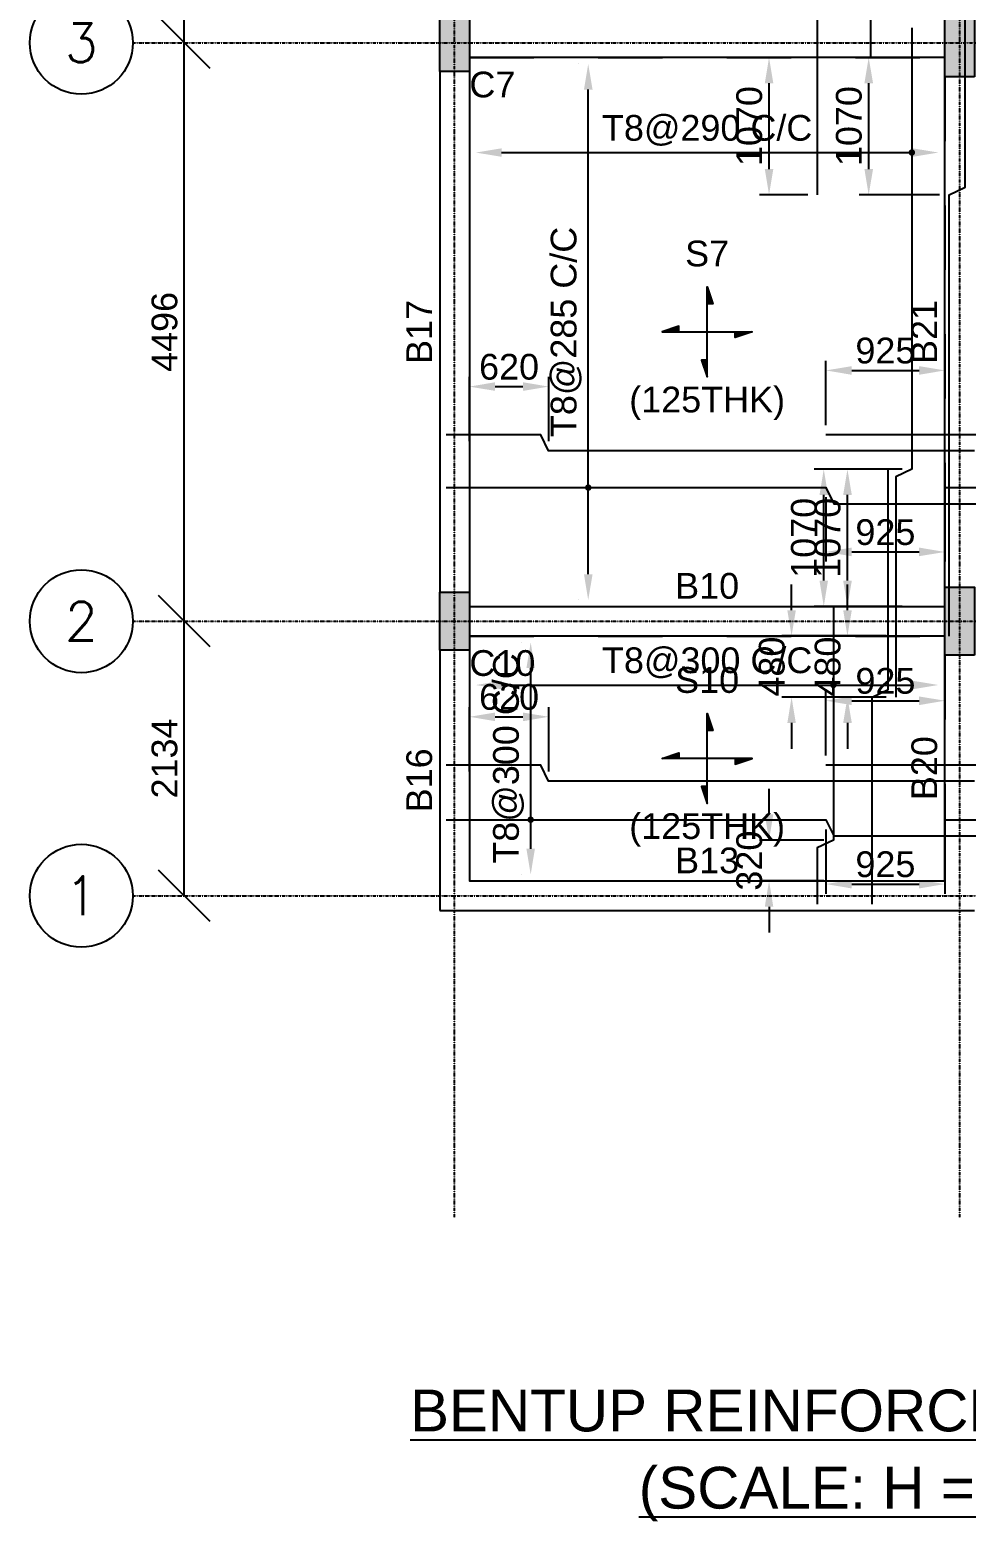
# Model space of a CAD drawing. Header units: inches. Extents: x -816171 to 9366335, y -450961 to 689132.
# Drawn here: x 8793272 to 8800546, y 253606 to 265196 of the extents above; entities that cross this region are included whole.
import ezdxf
from ezdxf.enums import TextEntityAlignment as Align

# ---------------------------------------------------------------- set-up
doc = ezdxf.new("R2010")
doc.units = ezdxf.units.IN
doc.header["$MEASUREMENT"] = 0
doc.linetypes.add('SCCenter', pattern=[1.2, 0.5, -0.3, 0.1, -0.3])
doc.linetypes.add('SCHidden', pattern=[1000, 500, -500])
for name, color, linetype in [('BarLabels', 31, 'Continuous'), ('Beam', 3, 'Continuous'), ('Beam Nos', 7, 'Continuous'), ('Column', 2, 'Continuous'), ('Column Nos', 7, 'Continuous'), ('Dimension', 31, 'Continuous'), ('Grid Line', 8, 'Continuous'), ('Label', 4, 'Continuous'), ('Plan Reinforcement', 4, 'Continuous'), ('Slab', 251, 'Continuous'), ('Slab Nos', 7, 'Continuous')]:
    doc.layers.add(name, color=color, linetype=linetype)
doc.styles.add('SC-BBS1', font='SansSerif')
doc.styles.add('SC-BBS2', font='SansSerif')
doc.styles.get("Standard").update_dxf_attribs({"font": 'txt.shx'})
doc.dimstyles.new('SCDim', dxfattribs={"dimtxt": 200, "dimasz": 200, "dimexe": 75, "dimexo": 75, "dimgap": 50, "dimtad": 1, "dimtoh": 1, "dimdec": 0, "dimzin": 0, "dimdsep": 46, "dimtxsty": 'SC-BBS2', "dimcen": 0.09, "dimclrd": 8, "dimclre": 8, "dimclrt": 31, "dimadec": 0, "dimazin": 0, "dimtfac": 1, "dimtdec": 0, "dimtix": 1, "dimtofl": 0, "dimtmove": 0, "dimatfit": 3, "dimfxl": 1, "dimtolj": 1, "dimtzin": 0, "dimarcsym": 0})
doc.dimstyles.new('SCGridlineDim', dxfattribs={"dimtxt": 200, "dimasz": 0.18, "dimexe": 75, "dimexo": 75, "dimgap": 50, "dimtad": 1, "dimtoh": 1, "dimdec": 0, "dimzin": 0, "dimdsep": 46, "dimtxsty": 'SC-BBS2', "dimtsz": 200, "dimcen": 0.09, "dimclrd": 8, "dimclre": 8, "dimclrt": 31, "dimadec": 0, "dimazin": 0, "dimtfac": 1, "dimtdec": 0, "dimtix": 1, "dimtofl": 0, "dimtmove": 0, "dimatfit": 3, "dimfxl": 1, "dimtolj": 1, "dimtzin": 0, "dimarcsym": 0})

# ---------------------------------------------------------------- blocks, each defined once
blk = doc.blocks.new('*D3261')
at = {"layer": 'DEFPOINTS', "color": 0, "transparency": 16777216}
for p in [(8799015, 264981), (8799390, 264981), (8799390, 263914)]:
    blk.add_point(p, dxfattribs=at)
at = {"layer": 'Dimension', "color": 8, "lineweight": -2, "transparency": 16777216}
for p, q in [((8799315, 264981), (8798940, 264981)), ((8799015, 264114), (8799015, 264781)), ((8799315, 263914), (8798940, 263914))]:
    blk.add_line(p, q, dxfattribs=at)
at = {"layer": 'Dimension', "color": 8, "transparency": 16777216}
for points in [[(8798982, 264781), (8799048, 264781), (8799015, 264981)], [(8798982, 264114), (8799048, 264114), (8799015, 263914)]]:
    blk.add_solid(points, dxfattribs=at)
at = {"layer": 'Dimension', "color": 31, "transparency": 16777216, "insert": (8798862, 264448), "char_height": 200, "attachment_point": 5, "rotation": 90, "style": 'SC-BBS2'}
blk.add_mtext('\\A1;1070', dxfattribs=at)
blk = doc.blocks.new('*D3206')
at = {"layer": 'DEFPOINTS', "color": 0, "transparency": 16777216}
for p in [(8799624, 261781), (8800124, 261781), (8800124, 260715)]:
    blk.add_point(p, dxfattribs=at)
at = {"layer": 'Dimension', "color": 8, "lineweight": -2, "transparency": 16777216}
for p, q in [((8800049, 261781), (8799549, 261781)), ((8799624, 260915), (8799624, 261581)), ((8800049, 260715), (8799549, 260715))]:
    blk.add_line(p, q, dxfattribs=at)
at = {"layer": 'Dimension', "color": 8, "transparency": 16777216}
for points in [[(8799591, 261581), (8799658, 261581), (8799624, 261781)], [(8799591, 260915), (8799658, 260915), (8799624, 260715)]]:
    blk.add_solid(points, dxfattribs=at)
at = {"layer": 'Dimension', "color": 31, "transparency": 16777216, "insert": (8799471, 261248), "char_height": 200, "attachment_point": 5, "rotation": 90, "style": 'SC-BBS2'}
blk.add_mtext('\\A1;1070', dxfattribs=at)
blk = doc.blocks.new('*D3207')
at = {"layer": 'DEFPOINTS', "color": 0, "transparency": 16777216}
for p in [(8799624, 260485), (8799999, 260485), (8799999, 260009)]:
    blk.add_point(p, dxfattribs=at)
at = {"layer": 'Dimension', "color": 8, "lineweight": -2, "transparency": 16777216}
for p, q in [((8799624, 260685), (8799624, 260885)), ((8799924, 260485), (8799549, 260485)), ((8799924, 260009), (8799549, 260009)), ((8799624, 259809), (8799624, 259609))]:
    blk.add_line(p, q, dxfattribs=at)
at = {"layer": 'Dimension', "color": 8, "transparency": 16777216}
for points in [[(8799591, 260685), (8799658, 260685), (8799624, 260485)], [(8799591, 259809), (8799658, 259809), (8799624, 260009)]]:
    blk.add_solid(points, dxfattribs=at)
at = {"layer": 'Dimension', "color": 31, "transparency": 16777216, "insert": (8799471, 260247), "char_height": 200, "attachment_point": 5, "rotation": 90, "style": 'SC-BBS2'}
blk.add_mtext('\\A1;480', dxfattribs=at)
blk = doc.blocks.new('*D3208')
at = {"layer": 'BarLabels', "color": 8, "lineweight": -2, "transparency": 16777216}
blk.add_line((8796937, 264242), (8800131, 264242), dxfattribs=at)
at = {"layer": 'BarLabels', "color": 8, "transparency": 16777216}
for points in [[(8796937, 264275), (8796937, 264209), (8796737, 264242)], [(8800131, 264275), (8800131, 264209), (8800331, 264242)]]:
    blk.add_solid(points, dxfattribs=at)
at = {"layer": 'DEFPOINTS', "color": 0, "transparency": 16777216}
for p in [(8796737, 264242), (8800331, 264242), (8800331, 264242)]:
    blk.add_point(p, dxfattribs=at)
at = {"layer": 'BarLabels', "color": 31, "transparency": 16777216, "insert": (8798534, 264414), "char_height": 200, "attachment_point": 5, "style": 'SC-BBS2'}
blk.add_mtext('\\A1;T8@290 C/C', dxfattribs=at)
blk = doc.blocks.new('*D3209')
at = {"layer": 'DEFPOINTS', "color": 0, "transparency": 16777216}
for p in [(8799789, 264981), (8800414, 264981), (8800414, 263914)]:
    blk.add_point(p, dxfattribs=at)
at = {"layer": 'Dimension', "color": 8, "lineweight": -2, "transparency": 16777216}
for p, q in [((8800339, 264981), (8799714, 264981)), ((8799789, 264114), (8799789, 264781)), ((8800339, 263914), (8799714, 263914))]:
    blk.add_line(p, q, dxfattribs=at)
at = {"layer": 'Dimension', "color": 8, "transparency": 16777216}
for points in [[(8799756, 264781), (8799823, 264781), (8799789, 264981)], [(8799756, 264114), (8799823, 264114), (8799789, 263914)]]:
    blk.add_solid(points, dxfattribs=at)
at = {"layer": 'Dimension', "color": 31, "transparency": 16777216, "insert": (8799636, 264448), "char_height": 200, "attachment_point": 5, "rotation": 90, "style": 'SC-BBS2'}
blk.add_mtext('\\A1;1070', dxfattribs=at)
blk = doc.blocks.new('*D3211')
at = {"layer": 'BarLabels', "color": 8, "lineweight": -2, "transparency": 16777216}
blk.add_line((8796937, 264242), (8800131, 264242), dxfattribs=at)
at = {"layer": 'BarLabels', "color": 8, "transparency": 16777216}
for points in [[(8796937, 264275), (8796937, 264209), (8796737, 264242)], [(8800131, 264275), (8800131, 264209), (8800331, 264242)]]:
    blk.add_solid(points, dxfattribs=at)
at = {"layer": 'DEFPOINTS', "color": 0, "transparency": 16777216}
for p in [(8796737, 264242), (8800331, 264242), (8800331, 264242)]:
    blk.add_point(p, dxfattribs=at)
at = {"layer": 'BarLabels', "color": 31, "transparency": 16777216, "insert": (8798534, 264414), "char_height": 200, "attachment_point": 5, "style": 'SC-BBS2'}
blk.add_mtext('\\A1;T8@290 C/C', dxfattribs=at)
blk = doc.blocks.new('*D3212')
at = {"layer": 'DEFPOINTS', "color": 0, "transparency": 16777216}
for p in [(8799457, 261638), (8800381, 261638), (8800381, 261138)]:
    blk.add_point(p, dxfattribs=at)
at = {"layer": 'Dimension', "color": 8, "lineweight": -2, "transparency": 16777216}
for p, q in [((8799457, 261563), (8799457, 261063)), ((8800381, 261563), (8800381, 261063)), ((8799657, 261138), (8800181, 261138))]:
    blk.add_line(p, q, dxfattribs=at)
at = {"layer": 'Dimension', "color": 8, "transparency": 16777216}
for points in [[(8799657, 261172), (8799657, 261105), (8799457, 261138)], [(8800181, 261172), (8800181, 261105), (8800381, 261138)]]:
    blk.add_solid(points, dxfattribs=at)
at = {"layer": 'Dimension', "color": 31, "transparency": 16777216, "insert": (8799919, 261291), "char_height": 200, "attachment_point": 5, "style": 'SC-BBS2'}
blk.add_mtext('\\A1;925', dxfattribs=at)
blk = doc.blocks.new('*D3214')
at = {"layer": 'BarLabels', "color": 8, "lineweight": -2, "transparency": 16777216}
for p, q in [((8797535, 264931), (8797535, 264931)), ((8797610, 260965), (8797610, 264731)), ((8797535, 260765), (8797535, 260765))]:
    blk.add_line(p, q, dxfattribs=at)
at = {"layer": 'BarLabels', "color": 8, "transparency": 16777216}
for points in [[(8797577, 264731), (8797644, 264731), (8797610, 264931)], [(8797577, 260965), (8797644, 260965), (8797610, 260765)]]:
    blk.add_solid(points, dxfattribs=at)
at = {"layer": 'DEFPOINTS', "color": 0, "transparency": 16777216}
for p in [(8797610, 264931), (8797610, 264931), (8797610, 260765)]:
    blk.add_point(p, dxfattribs=at)
at = {"layer": 'BarLabels', "color": 31, "transparency": 16777216, "insert": (8797439, 262848), "char_height": 200, "attachment_point": 5, "rotation": 90, "style": 'SC-BBS2'}
blk.add_mtext('\\A1;T8@285 C/C', dxfattribs=at)
blk = doc.blocks.new('*D3215')
at = {"layer": 'DEFPOINTS', "color": 0, "transparency": 16777216}
for p in [(8797303, 262423), (8796687, 261923), (8797303, 261923)]:
    blk.add_point(p, dxfattribs=at)
at = {"layer": 'Dimension', "color": 8, "lineweight": -2, "transparency": 16777216}
for p, q in [((8796687, 261998), (8796687, 262498)), ((8796887, 262423), (8797103, 262423)), ((8797303, 261998), (8797303, 262498))]:
    blk.add_line(p, q, dxfattribs=at)
at = {"layer": 'Dimension', "color": 8, "transparency": 16777216}
for points in [[(8796887, 262457), (8796887, 262390), (8796687, 262423)], [(8797103, 262457), (8797103, 262390), (8797303, 262423)]]:
    blk.add_solid(points, dxfattribs=at)
at = {"layer": 'Dimension', "color": 31, "transparency": 16777216, "insert": (8796995, 262576), "char_height": 200, "attachment_point": 5, "style": 'SC-BBS2'}
blk.add_mtext('\\A1;620', dxfattribs=at)
blk = doc.blocks.new('*D3216')
at = {"layer": 'BarLabels', "color": 8, "lineweight": -2, "transparency": 16777216}
for p, q in [((8797535, 264931), (8797535, 264931)), ((8797610, 260965), (8797610, 264731)), ((8797535, 260765), (8797535, 260765))]:
    blk.add_line(p, q, dxfattribs=at)
at = {"layer": 'BarLabels', "color": 8, "transparency": 16777216}
for points in [[(8797577, 264731), (8797644, 264731), (8797610, 264931)], [(8797577, 260965), (8797644, 260965), (8797610, 260765)]]:
    blk.add_solid(points, dxfattribs=at)
at = {"layer": 'DEFPOINTS', "color": 0, "transparency": 16777216}
for p in [(8797610, 264931), (8797610, 264931), (8797610, 260765)]:
    blk.add_point(p, dxfattribs=at)
at = {"layer": 'BarLabels', "color": 31, "transparency": 16777216, "insert": (8797439, 262848), "char_height": 200, "attachment_point": 5, "rotation": 90, "style": 'SC-BBS2'}
blk.add_mtext('\\A1;T8@285 C/C', dxfattribs=at)
blk = doc.blocks.new('*D3227')
at = {"layer": 'DEFPOINTS', "color": 0, "transparency": 16777216}
for p in [(8800381, 262549), (8799457, 262049), (8800381, 262049)]:
    blk.add_point(p, dxfattribs=at)
at = {"layer": 'Dimension', "color": 8, "lineweight": -2, "transparency": 16777216}
for p, q in [((8799457, 262124), (8799457, 262624)), ((8799657, 262549), (8800181, 262549)), ((8800381, 262124), (8800381, 262624))]:
    blk.add_line(p, q, dxfattribs=at)
at = {"layer": 'Dimension', "color": 8, "transparency": 16777216}
for points in [[(8799657, 262582), (8799657, 262515), (8799457, 262549)], [(8800181, 262582), (8800181, 262515), (8800381, 262549)]]:
    blk.add_solid(points, dxfattribs=at)
at = {"layer": 'Dimension', "color": 31, "transparency": 16777216, "insert": (8799919, 262702), "char_height": 200, "attachment_point": 5, "style": 'SC-BBS2'}
blk.add_mtext('\\A1;925', dxfattribs=at)
blk = doc.blocks.new('*D3235')
at = {"layer": 'DEFPOINTS', "color": 0, "transparency": 16777216}
for p in [(8799015, 258898), (8799515, 258898), (8799515, 258581)]:
    blk.add_point(p, dxfattribs=at)
at = {"layer": 'Dimension', "color": 8, "lineweight": -2, "transparency": 16777216}
for p, q in [((8799015, 259098), (8799015, 259298)), ((8799440, 258898), (8798940, 258898)), ((8799440, 258581), (8798940, 258581)), ((8799015, 258381), (8799015, 258181))]:
    blk.add_line(p, q, dxfattribs=at)
at = {"layer": 'Dimension', "color": 8, "transparency": 16777216}
for points in [[(8798982, 259098), (8799048, 259098), (8799015, 258898)], [(8798982, 258381), (8799048, 258381), (8799015, 258581)]]:
    blk.add_solid(points, dxfattribs=at)
at = {"layer": 'Dimension', "color": 31, "transparency": 16777216, "insert": (8798862, 258739), "char_height": 200, "attachment_point": 5, "rotation": 90, "style": 'SC-BBS2'}
blk.add_mtext('\\A1;320', dxfattribs=at)
blk = doc.blocks.new('*D3236')
at = {"layer": 'BarLabels', "color": 8, "lineweight": -2, "transparency": 16777216}
blk.add_line((8796937, 260104), (8800131, 260104), dxfattribs=at)
at = {"layer": 'BarLabels', "color": 8, "transparency": 16777216}
for points in [[(8796937, 260137), (8796937, 260071), (8796737, 260104)], [(8800131, 260137), (8800131, 260071), (8800331, 260104)]]:
    blk.add_solid(points, dxfattribs=at)
at = {"layer": 'DEFPOINTS', "color": 0, "transparency": 16777216}
for p in [(8796737, 260104), (8800331, 260104), (8800331, 260104)]:
    blk.add_point(p, dxfattribs=at)
at = {"layer": 'BarLabels', "color": 31, "transparency": 16777216, "insert": (8798534, 260276), "char_height": 200, "attachment_point": 5, "style": 'SC-BBS2'}
blk.add_mtext('\\A1;T8@300 C/C', dxfattribs=at)
blk = doc.blocks.new('*D3237')
at = {"layer": 'DEFPOINTS', "color": 0, "transparency": 16777216}
for p in [(8799190, 260485), (8799815, 260485), (8799815, 260009)]:
    blk.add_point(p, dxfattribs=at)
at = {"layer": 'Dimension', "color": 8, "lineweight": -2, "transparency": 16777216}
for p, q in [((8799190, 260685), (8799190, 260885)), ((8799740, 260485), (8799115, 260485)), ((8799740, 260009), (8799115, 260009)), ((8799190, 259809), (8799190, 259609))]:
    blk.add_line(p, q, dxfattribs=at)
at = {"layer": 'Dimension', "color": 8, "transparency": 16777216}
for points in [[(8799157, 260685), (8799223, 260685), (8799190, 260485)], [(8799157, 259809), (8799223, 259809), (8799190, 260009)]]:
    blk.add_solid(points, dxfattribs=at)
at = {"layer": 'Dimension', "color": 31, "transparency": 16777216, "insert": (8799037, 260247), "char_height": 200, "attachment_point": 5, "rotation": 90, "style": 'SC-BBS2'}
blk.add_mtext('\\A1;480', dxfattribs=at)
blk = doc.blocks.new('*D3238')
at = {"layer": 'DEFPOINTS', "color": 0, "transparency": 16777216}
for p in [(8799440, 261781), (8799940, 261781), (8799940, 260715)]:
    blk.add_point(p, dxfattribs=at)
at = {"layer": 'Dimension', "color": 8, "lineweight": -2, "transparency": 16777216}
for p, q in [((8799865, 261781), (8799365, 261781)), ((8799440, 260915), (8799440, 261581)), ((8799865, 260715), (8799365, 260715))]:
    blk.add_line(p, q, dxfattribs=at)
at = {"layer": 'Dimension', "color": 8, "transparency": 16777216}
for points in [[(8799407, 261581), (8799473, 261581), (8799440, 261781)], [(8799407, 260915), (8799473, 260915), (8799440, 260715)]]:
    blk.add_solid(points, dxfattribs=at)
at = {"layer": 'Dimension', "color": 31, "transparency": 16777216, "insert": (8799287, 261248), "char_height": 200, "attachment_point": 5, "rotation": 90, "style": 'SC-BBS2'}
blk.add_mtext('\\A1;1070', dxfattribs=at)
blk = doc.blocks.new('*D3239')
at = {"layer": 'BarLabels', "color": 8, "lineweight": -2, "transparency": 16777216}
blk.add_line((8796937, 260104), (8800131, 260104), dxfattribs=at)
at = {"layer": 'BarLabels', "color": 8, "transparency": 16777216}
for points in [[(8796937, 260137), (8796937, 260071), (8796737, 260104)], [(8800131, 260137), (8800131, 260071), (8800331, 260104)]]:
    blk.add_solid(points, dxfattribs=at)
at = {"layer": 'DEFPOINTS', "color": 0, "transparency": 16777216}
for p in [(8796737, 260104), (8800331, 260104), (8800331, 260104)]:
    blk.add_point(p, dxfattribs=at)
at = {"layer": 'BarLabels', "color": 31, "transparency": 16777216, "insert": (8798534, 260276), "char_height": 200, "attachment_point": 5, "style": 'SC-BBS2'}
blk.add_mtext('\\A1;T8@300 C/C', dxfattribs=at)
blk = doc.blocks.new('*D3240')
at = {"layer": 'DEFPOINTS', "color": 0, "transparency": 16777216}
for p in [(8799457, 259057), (8800381, 259057), (8800381, 258557)]:
    blk.add_point(p, dxfattribs=at)
at = {"layer": 'Dimension', "color": 8, "lineweight": -2, "transparency": 16777216}
for p, q in [((8799457, 258982), (8799457, 258482)), ((8800381, 258982), (8800381, 258482)), ((8799657, 258557), (8800181, 258557))]:
    blk.add_line(p, q, dxfattribs=at)
at = {"layer": 'Dimension', "color": 8, "transparency": 16777216}
for points in [[(8799657, 258590), (8799657, 258523), (8799457, 258557)], [(8800181, 258590), (8800181, 258523), (8800381, 258557)]]:
    blk.add_solid(points, dxfattribs=at)
at = {"layer": 'Dimension', "color": 31, "transparency": 16777216, "insert": (8799919, 258710), "char_height": 200, "attachment_point": 5, "style": 'SC-BBS2'}
blk.add_mtext('\\A1;925', dxfattribs=at)
blk = doc.blocks.new('*D3242')
at = {"layer": 'BarLabels', "color": 8, "lineweight": -2, "transparency": 16777216}
for p, q in [((8797088, 260435), (8797088, 260435)), ((8797163, 258831), (8797163, 260235)), ((8797088, 258631), (8797088, 258631))]:
    blk.add_line(p, q, dxfattribs=at)
at = {"layer": 'BarLabels', "color": 8, "transparency": 16777216}
for points in [[(8797130, 260235), (8797196, 260235), (8797163, 260435)], [(8797130, 258831), (8797196, 258831), (8797163, 258631)]]:
    blk.add_solid(points, dxfattribs=at)
at = {"layer": 'DEFPOINTS', "color": 0, "transparency": 16777216}
for p in [(8797163, 260435), (8797163, 260435), (8797163, 258631)]:
    blk.add_point(p, dxfattribs=at)
at = {"layer": 'BarLabels', "color": 31, "transparency": 16777216, "insert": (8796991, 259533), "char_height": 200, "attachment_point": 5, "rotation": 90, "style": 'SC-BBS2'}
blk.add_mtext('\\A1;T8@300 C/C', dxfattribs=at)
blk = doc.blocks.new('*D3172')
at = {"layer": 'DEFPOINTS', "color": 0, "transparency": 16777216}
for p in [(8797303, 259857), (8796687, 259357), (8797303, 259357)]:
    blk.add_point(p, dxfattribs=at)
at = {"layer": 'Dimension', "color": 8, "lineweight": -2, "transparency": 16777216}
for p, q in [((8796687, 259432), (8796687, 259932)), ((8797303, 259432), (8797303, 259932)), ((8796887, 259857), (8797103, 259857))]:
    blk.add_line(p, q, dxfattribs=at)
at = {"layer": 'Dimension', "color": 8, "transparency": 16777216}
for points in [[(8796887, 259890), (8796887, 259823), (8796687, 259857)], [(8797103, 259890), (8797103, 259823), (8797303, 259857)]]:
    blk.add_solid(points, dxfattribs=at)
at = {"layer": 'Dimension', "color": 31, "transparency": 16777216, "insert": (8796995, 260010), "char_height": 200, "attachment_point": 5, "style": 'SC-BBS2'}
blk.add_mtext('\\A1;620', dxfattribs=at)
blk = doc.blocks.new('*D3173')
at = {"layer": 'BarLabels', "color": 8, "lineweight": -2, "transparency": 16777216}
for p, q in [((8797088, 260435), (8797088, 260435)), ((8797163, 258831), (8797163, 260235)), ((8797088, 258631), (8797088, 258631))]:
    blk.add_line(p, q, dxfattribs=at)
at = {"layer": 'BarLabels', "color": 8, "transparency": 16777216}
for points in [[(8797130, 260235), (8797196, 260235), (8797163, 260435)], [(8797130, 258831), (8797196, 258831), (8797163, 258631)]]:
    blk.add_solid(points, dxfattribs=at)
at = {"layer": 'DEFPOINTS', "color": 0, "transparency": 16777216}
for p in [(8797163, 260435), (8797163, 260435), (8797163, 258631)]:
    blk.add_point(p, dxfattribs=at)
at = {"layer": 'BarLabels', "color": 31, "transparency": 16777216, "insert": (8796991, 259533), "char_height": 200, "attachment_point": 5, "rotation": 90, "style": 'SC-BBS2'}
blk.add_mtext('\\A1;T8@300 C/C', dxfattribs=at)
blk = doc.blocks.new('*D3183')
at = {"layer": 'DEFPOINTS', "color": 0, "transparency": 16777216}
for p in [(8800381, 259982), (8799457, 259482), (8800381, 259482)]:
    blk.add_point(p, dxfattribs=at)
at = {"layer": 'Dimension', "color": 8, "lineweight": -2, "transparency": 16777216}
for p, q in [((8799457, 259557), (8799457, 260057)), ((8799657, 259982), (8800181, 259982)), ((8800381, 259557), (8800381, 260057))]:
    blk.add_line(p, q, dxfattribs=at)
at = {"layer": 'Dimension', "color": 8, "transparency": 16777216}
for points in [[(8799657, 260015), (8799657, 259948), (8799457, 259982)], [(8800181, 260015), (8800181, 259948), (8800381, 259982)]]:
    blk.add_solid(points, dxfattribs=at)
at = {"layer": 'Dimension', "color": 31, "transparency": 16777216, "insert": (8799919, 260135), "char_height": 200, "attachment_point": 5, "style": 'SC-BBS2'}
blk.add_mtext('\\A1;925', dxfattribs=at)
blk = doc.blocks.new('*D3195')
at = {"layer": 'DEFPOINTS', "color": 0, "transparency": 16777216}
for p in [(8794472, 260600), (8794472, 260600), (8794472, 258466)]:
    blk.add_point(p, dxfattribs=at)
at = {"layer": 'Grid Line', "color": 8, "lineweight": -2, "transparency": 16777216}
for p, q in [((8794672, 260400), (8794272, 260800)), ((8794472, 258466), (8794472, 260600)), ((8794672, 258266), (8794272, 258666))]:
    blk.add_line(p, q, dxfattribs=at)
at = {"layer": 'Grid Line', "color": 31, "transparency": 16777216, "insert": (8794319, 259533), "char_height": 200, "attachment_point": 5, "rotation": 90, "style": 'SC-BBS2'}
blk.add_mtext('\\A1;2134', dxfattribs=at)
blk = doc.blocks.new('*D3196')
at = {"layer": 'DEFPOINTS', "color": 0, "transparency": 16777216}
for p in [(8794472, 265096), (8794472, 265096), (8794472, 260600)]:
    blk.add_point(p, dxfattribs=at)
at = {"layer": 'Grid Line', "color": 8, "lineweight": -2, "transparency": 16777216}
for p, q in [((8794672, 264896), (8794272, 265296)), ((8794472, 260600), (8794472, 265096)), ((8794672, 260400), (8794272, 260800))]:
    blk.add_line(p, q, dxfattribs=at)
at = {"layer": 'Grid Line', "color": 31, "transparency": 16777216, "insert": (8794319, 262848), "char_height": 200, "attachment_point": 5, "rotation": 90, "style": 'SC-BBS2'}
blk.add_mtext('\\A1;4496', dxfattribs=at)
blk = doc.blocks.new('*D3197')
at = {"layer": 'DEFPOINTS', "color": 0, "transparency": 16777216}
for p in [(8794472, 270163), (8794472, 270163), (8794472, 265096)]:
    blk.add_point(p, dxfattribs=at)
at = {"layer": 'Grid Line', "color": 8, "lineweight": -2, "transparency": 16777216}
for p, q in [((8794672, 269963), (8794272, 270363)), ((8794472, 265096), (8794472, 270163)), ((8794672, 264896), (8794272, 265296))]:
    blk.add_line(p, q, dxfattribs=at)
at = {"layer": 'Grid Line', "color": 31, "transparency": 16777216, "insert": (8794319, 267629), "char_height": 200, "attachment_point": 5, "rotation": 90, "style": 'SC-BBS2'}
blk.add_mtext('\\A1;5067', dxfattribs=at)

msp = doc.modelspace()

# ---------------------------------------------------------------- hatches: boundary and pattern name
at = {"layer": 'Column'}
for points in [[(8796686.91634, 264870.80854), (8796456.91634, 264870.80854), (8796456.91634, 265320.80854), (8796686.91634, 265320.80854)], [(8800610.91634, 264830.80854), (8800380.91634, 264830.80854), (8800380.91634, 265360.80854), (8800610.91634, 265360.80854)], [(8796686.91634, 260374.80854), (8796456.91634, 260374.80854), (8796456.91634, 260824.80854), (8796686.91634, 260824.80854)], [(8800610.91634, 260334.80854), (8800380.91634, 260334.80854), (8800380.91634, 260864.80854), (8800610.91634, 260864.80854)]]:
    msp.add_hatch(color=256, dxfattribs=at).paths.add_polyline_path(points, flags=0)
at = {"layer": 'Slab Nos'}
for points in [[(8798533.91634, 263197.80854), (8798577.66634, 263066.55854), (8798533.91634, 263066.55854)], [(8798315.16634, 262847.80854), (8798315.16634, 262891.55854), (8798183.91634, 262847.80854)], [(8798883.91634, 262847.80854), (8798752.66634, 262804.05854), (8798752.66634, 262847.80854)], [(8798533.91634, 262629.05854), (8798490.16634, 262629.05854), (8798533.91634, 262497.80854)], [(8798533.92703, 259882.80854), (8798577.67302, 259751.5572), (8798533.92302, 259751.55854)], [(8798183.91634, 259532.81922), (8798315.16768, 259576.56521), (8798315.16634, 259532.81521)], [(8798752.66634, 259532.80186), (8798752.66501, 259489.05186), (8798883.91634, 259532.79785)], [(8798533.90967, 259314.05854), (8798490.15967, 259314.05987), (8798533.90566, 259182.80854)]]:
    msp.add_hatch(color=256, dxfattribs=at).paths.add_polyline_path(points, flags=0)

# ---------------------------------------------------------------- linework, layer by layer
at = {"layer": 'BarLabels', "color": 8, "const_width": 25}
for points in [[(8800111.84494, 264242.01854, 1), (8800136.84494, 264242.01854, 1)], [(8800111.84494, 264242.01854, 1), (8800136.84494, 264242.01854, 1)], [(8797597.90634, 261638.30104, 1), (8797622.90634, 261638.30104, 1)], [(8797597.90634, 261638.30104, 1), (8797622.90634, 261638.30104, 1)], [(8799502.41634, 260104.00854, 1), (8799527.41634, 260104.00854, 1)], [(8799502.41634, 260104.00854, 1), (8799527.41634, 260104.00854, 1)], [(8797150.41634, 259056.80854, 1), (8797175.41634, 259056.80854, 1)], [(8797150.41634, 259056.80854, 1), (8797175.41634, 259056.80854, 1)]]:
    msp.add_lwpolyline(points, format="xyb", close=True, dxfattribs=at)
at = {"layer": 'Beam', "linetype": 'SCHidden'}
for p, q in [((8796686.91634, 264980.80854), (8800380.91634, 264980.80854)), ((8796686.91634, 264870.80854), (8796686.91634, 260824.80854)), ((8800380.91634, 264830.80854), (8800380.91634, 260864.80854)), ((8796686.91634, 260714.80854), (8800380.91634, 260714.80854)), ((8796686.91634, 260484.80854), (8800380.91634, 260484.80854)), ((8796686.91634, 260374.80854), (8796686.91634, 258580.80854)), ((8800380.91634, 260334.80854), (8800380.91634, 258580.80854)), ((8796686.91634, 258580.80854), (8800380.91634, 258580.80854))]:
    msp.add_line(p, q, dxfattribs=at)
at = {"layer": 'Beam'}
for p, q in [((8796456.91634, 264870.80854), (8796456.91634, 260824.80854)), ((8796456.91634, 260374.80854), (8796456.91634, 258350.80854)), ((8796456.91634, 258350.80854), (8800610.91634, 258350.80854))]:
    msp.add_line(p, q, dxfattribs=at)
at = {"layer": 'Column'}
for points in [[(8796686.91634, 264870.80854), (8796456.91634, 264870.80854), (8796456.91634, 265320.80854), (8796686.91634, 265320.80854)], [(8800610.91634, 264830.80854), (8800380.91634, 264830.80854), (8800380.91634, 265360.80854), (8800610.91634, 265360.80854)], [(8796686.91634, 260374.80854), (8796456.91634, 260374.80854), (8796456.91634, 260824.80854), (8796686.91634, 260824.80854)], [(8800610.91634, 260334.80854), (8800380.91634, 260334.80854), (8800380.91634, 260864.80854), (8800610.91634, 260864.80854)]]:
    msp.add_lwpolyline(points, close=True, dxfattribs=at)
at = {"layer": 'Grid Line', "linetype": 'SCCenter'}
for p, q in [((8796571.91634, 255965.80854), (8796571.91634, 277653.80854)), ((8800495.91634, 255965.80854), (8800495.91634, 277653.80854)), ((8794071.91634, 265095.80854), (8808292.91634, 265095.80854)), ((8794071.91634, 260599.80854), (8808292.91634, 260599.80854)), ((8794071.91634, 258465.80854), (8808292.91634, 258465.80854))]:
    msp.add_line(p, q, dxfattribs=at)
at = {"layer": 'Grid Line'}
for centre in [(8793671.91634, 265095.80854), (8793671.91634, 260599.80854), (8793671.91634, 258465.80854)]:
    msp.add_circle(centre, 400, dxfattribs=at)
at = {"layer": 'Plan Reinforcement'}
for points in [[(8799804.91634, 264980.80854), (8799804.91634, 268838.55854), (8799929.91634, 268898.55854), (8799929.91634, 271468.05854)], [(8799514.91634, 270277.80854), (8799514.91634, 266420.05854), (8799389.91634, 266360.05854), (8799389.91634, 263914.30854)], [(8800414.34494, 260484.80854), (8800414.34494, 263914.30854), (8800539.34494, 263974.30854), (8800539.34494, 266420.05854)], [(8800124.34494, 265210.80854), (8800124.34494, 261781.30854), (8799999.34494, 261721.30854), (8799999.34494, 260008.80854)], [(8800610.91634, 261923.30104), (8797302.58301, 261923.30104), (8797242.58301, 262048.30104), (8796506.91634, 262048.30104)], [(8804535.91634, 261923.55104), (8801534.66634, 261923.55104), (8801474.66634, 262048.55104), (8799457.41634, 262048.55104)], [(8799814.91634, 258400.80854), (8799814.91634, 260008.80854), (8799939.91634, 260068.80854), (8799939.91634, 261781.30854)], [(8796506.91634, 261638.30104), (8799457.41634, 261638.30104), (8799517.41634, 261513.30104), (8801534.66634, 261513.30104)], [(8800380.91634, 261638.55104), (8803382.16634, 261638.55104), (8803442.16634, 261513.55104), (8804821.41634, 261513.55104)], [(8799514.91634, 260714.80854), (8799514.91634, 258898.14187), (8799389.91634, 258838.14187), (8799389.91634, 258400.80854)], [(8800610.91634, 259356.80854), (8797302.58301, 259356.80854), (8797242.58301, 259481.80854), (8796506.91634, 259481.80854)], [(8804535.91634, 259356.80854), (8801534.66634, 259356.80854), (8801474.66634, 259481.80854), (8799457.41634, 259481.80854)], [(8796506.91634, 259056.80854), (8799457.41634, 259056.80854), (8799517.41634, 258931.80854), (8801534.66634, 258931.80854)], [(8800380.91634, 259056.80854), (8803382.16634, 259056.80854), (8803442.16634, 258931.80854), (8804821.41634, 258931.80854)]]:
    msp.add_lwpolyline(points, dxfattribs=at)
at = {"layer": 'Slab'}
for points in [[(8800380.91634, 260714.80854), (8800380.91634, 260864.80854), (8800380.91634, 264830.80854), (8800380.91634, 264980.80854), (8796686.91634, 264980.80854), (8796686.91634, 264870.80854), (8796686.91634, 260824.80854), (8796686.91634, 260714.80854)], [(8800380.91634, 258580.80854), (8800380.91634, 260334.80854), (8800380.91634, 260484.80854), (8796686.91634, 260484.80854), (8796686.91634, 260374.80854), (8796686.91634, 258580.80854)]]:
    msp.add_lwpolyline(points, close=True, dxfattribs=at)
at = {"layer": 'Slab Nos'}
for points in [[(8798533.91634, 262629.05854), (8798490.16634, 262629.05854), (8798533.91634, 262497.80854), (8798533.91634, 263197.80854), (8798577.66634, 263066.55854), (8798533.91634, 263066.55854)], [(8798315.16634, 262847.80854), (8798315.16634, 262891.55854), (8798183.91634, 262847.80854), (8798883.91634, 262847.80854), (8798752.66634, 262804.05854), (8798752.66634, 262847.80854)], [(8798533.90967, 259314.05854), (8798490.15967, 259314.05987), (8798533.90566, 259182.80854), (8798533.92703, 259882.80854), (8798577.67302, 259751.5572), (8798533.92302, 259751.55854)], [(8798752.66634, 259532.80186), (8798752.66501, 259489.05186), (8798883.91634, 259532.79785), (8798183.91634, 259532.81922), (8798315.16768, 259576.56521), (8798315.16634, 259532.81521)]]:
    msp.add_lwpolyline(points, dxfattribs=at)

# ---------------------------------------------------------------- texts
at = {"layer": 'Beam Nos', "style": 'SC-BBS1'}
for s, p in [('B17', (8796456.91634, 262847.80854)), ('B21', (8800380.91634, 262847.80854)), ('B20', (8800380.91634, 259457.80854)), ('B16', (8796456.91634, 259362.80854))]:
    msp.add_text(s, height=200, rotation=90, dxfattribs=at).set_placement(p, align=Align.BOTTOM_CENTER)
for s, p in [('B10', (8798533.91634, 260714.80854)), ('B13', (8798533.91634, 258580.80854))]:
    msp.add_text(s, height=200, dxfattribs=at).set_placement(p, align=Align.BOTTOM_CENTER)
at = {"layer": 'Column Nos', "style": 'SC-BBS2'}
for s, p in [('C7', (8796686.91634, 264870.80854)), ('C10', (8796686.91634, 260374.80854))]:
    msp.add_text(s, height=200, dxfattribs=at).set_placement(p, align=Align.TOP_LEFT)
at = {"layer": 'Grid Line'}
for s, p in [('3', (8793671.91634, 265095.80854)), ('2', (8793671.91634, 260599.80854)), ('1', (8793671.91634, 258465.80854))]:
    msp.add_text(s, height=300, dxfattribs=at).set_placement(p, align=Align.MIDDLE)
at = {"layer": 'Label', "style": 'SC-BBS1'}
for s, p in [('%%uBENTUP REINFORCEMENT LAYOUT - 5.029 M', (8801182.41634, 254465.80854)), ('%%u(SCALE: H = 1:100 / V = 1:100)', (8801182.41634, 253865.80854))]:
    msp.add_text(s, height=325, dxfattribs=at).set_placement(p, align=Align.MIDDLE_CENTER)
at = {"layer": 'Slab Nos', "style": 'SC-BBS2'}
for s, p in [('S7', (8798533.91634, 263297.80854)), ('S10', (8798533.91634, 259982.80854))]:
    msp.add_text(s, height=200, dxfattribs=at).set_placement(p, align=Align.BOTTOM_CENTER)
for p in [(8798533.91634, 262297.80854), (8798533.91634, 258982.80854)]:
    msp.add_text('(125THK)', height=200, dxfattribs=at).set_placement(p, align=Align.MIDDLE)

# ---------------------------------------------------------------- dimensions: what is measured, and where the dimension line sits
at = {"layer": 'BarLabels'}
for base, p1, p2, angle, text, picture, middle in [((8797610.40634, 264930.80854), (8797610.40634, 260764.80854), (8797610.40634, 264930.80854), 90, 'T8@285 C/C', '*D3214', (8797610.40634, 262847.80854)), ((8797610.40634, 264930.80854), (8797610.40634, 260764.80854), (8797610.40634, 264930.80854), 90, 'T8@285 C/C', '*D3216', (8797610.40634, 262847.80854)), ((8800330.91634, 264242.01854), (8796736.91634, 264242.01854), (8800330.91634, 264242.01854), 0, 'T8@290 C/C', '*D3208', (8798533.91634, 264242.01854)), ((8800330.91634, 264242.01854), (8796736.91634, 264242.01854), (8800330.91634, 264242.01854), 0, 'T8@290 C/C', '*D3211', (8798533.91634, 264242.01854)), ((8800330.91634, 260104.00854), (8796736.91634, 260104.00854), (8800330.91634, 260104.00854), 0, 'T8@300 C/C', '*D3236', (8798533.91634, 260104.00854)), ((8800330.91634, 260104.00854), (8796736.91634, 260104.00854), (8800330.91634, 260104.00854), 0, 'T8@300 C/C', '*D3239', (8798533.91634, 260104.00854)), ((8797162.91634, 260434.80854), (8797162.91634, 258630.80854), (8797162.91634, 260434.80854), 90, 'T8@300 C/C', '*D3242', (8797162.91634, 259532.80854)), ((8797162.91634, 260434.80854), (8797162.91634, 258630.80854), (8797162.91634, 260434.80854), 90, 'T8@300 C/C', '*D3173', (8797162.91634, 259532.80854))]:
    dim = msp.add_linear_dim(base=base, p1=p1, p2=p2, angle=angle, text=text, dimstyle='SCDim', override={"dimjust": 0}, dxfattribs=at)
    dim.commit()
    dim.dimension.update_dxf_attribs({"geometry": picture, "text_midpoint": middle, "dimtype": 161})
at = {"layer": 'Dimension'}
for base, p1, p2, angle, text, picture, middle in [((8799014.91634, 264980.80854), (8799389.91634, 263914.30854), (8799389.91634, 264980.80854), 90, '1070', '*D3261', (8799014.91634, 264447.55854)), ((8799789.34494, 264980.80854), (8800414.34494, 263914.30854), (8800414.34494, 264980.80854), 90, '1070', '*D3209', (8799789.34494, 264447.55854)), ((8800380.91634, 262548.55104), (8799457.41634, 262048.55104), (8800380.91634, 262048.55104), 0, '925', '*D3227', (8799919.16634, 262548.55104)), ((8797302.58304, 262423.30104), (8796686.91634, 261923.30104), (8797302.58304, 261923.30104), 0, '620', '*D3215', (8796994.74968, 262423.30104)), ((8799439.91634, 261781.30854), (8799939.91634, 260714.80854), (8799939.91634, 261781.30854), 90, '1070', '*D3238', (8799439.91634, 261248.05854)), ((8799624.34494, 261781.30854), (8800124.34494, 260714.80854), (8800124.34494, 261781.30854), 90, '1070', '*D3206', (8799624.34494, 261248.05854)), ((8800380.91634, 261138.30104), (8799457.41634, 261638.30104), (8800380.91634, 261638.30104), 0, '925', '*D3212', (8799919.16634, 261138.30104)), ((8799189.91634, 260484.80854), (8799814.91634, 260008.80854), (8799814.91634, 260484.80854), 90, '480', '*D3237', (8799189.91634, 260246.80854)), ((8799624.34494, 260484.80854), (8799999.34494, 260008.80854), (8799999.34494, 260484.80854), 90, '480', '*D3207', (8799624.34494, 260246.80854)), ((8800380.91634, 259981.80854), (8799457.41634, 259481.80854), (8800380.91634, 259481.80854), 0, '925', '*D3183', (8799919.16634, 259981.80854)), ((8797302.58304, 259856.80854), (8796686.91634, 259356.80854), (8797302.58304, 259356.80854), 0, '620', '*D3172', (8796994.74968, 259856.80854)), ((8799014.91634, 258898.14184), (8799514.91634, 258580.80854), (8799514.91634, 258898.14184), 90, '320', '*D3235', (8799014.91634, 258739.47519)), ((8800380.91634, 258556.80854), (8799457.41634, 259056.80854), (8800380.91634, 259056.80854), 0, '925', '*D3240', (8799919.16634, 258556.80854))]:
    dim = msp.add_linear_dim(base=base, p1=p1, p2=p2, angle=angle, text=text, dimstyle='SCDim', override={"dimjust": 0}, dxfattribs=at)
    dim.commit()
    dim.dimension.update_dxf_attribs({"geometry": picture, "text_midpoint": middle, "dimtype": 161})
at = {"layer": 'Grid Line'}
for p1, p2, text, picture, middle in [((8794471.91634, 265095.80854), (8794471.91634, 270162.80854), '5067', '*D3197', (8794318.76134, 267629.30854)), ((8794471.91634, 260599.80854), (8794471.91634, 265095.80854), '4496', '*D3196', (8794318.76134, 262847.80854)), ((8794471.91634, 258465.80854), (8794471.91634, 260599.80854), '2134', '*D3195', (8794318.76134, 259532.80854))]:
    dim = msp.add_aligned_dim(p1=p1, p2=p2, distance=0, text=text, dimstyle='SCGridlineDim', dxfattribs=at)
    dim.commit()
    dim.dimension.update_dxf_attribs({"geometry": picture, "text_midpoint": middle})

doc.saveas('drawing.dxf')
